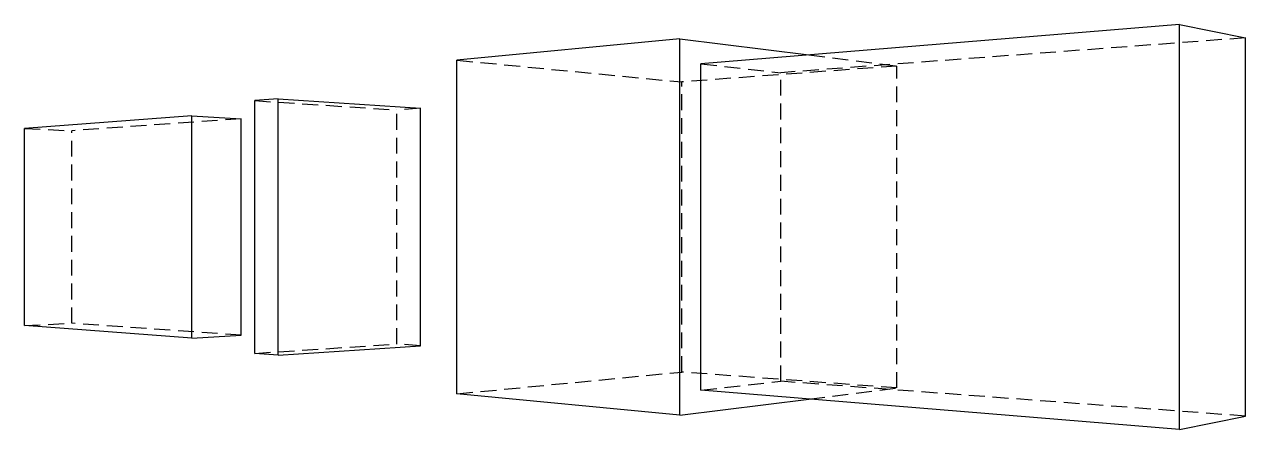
# Model space of a CAD drawing. Header units: millimetres. Extents: x -209 to 281, y -81 to 81.
import ezdxf

# ---------------------------------------------------------------- set-up
doc = ezdxf.new("R2010")
doc.units = ezdxf.units.MM
doc.linetypes.add('HIDDEN', pattern=[9.525, 6.35, -3.175])
doc.layers.add('hidden', color=7, linetype='HIDDEN')
doc.layers.add('visible', color=7, linetype='CONTINUOUS')

msp = doc.modelspace()

# ---------------------------------------------------------------- linework, layer by layer
at = {"layer": 'hidden'}
for p, q in [((280.65, 75.66), (94.44, 61.73)), ((105.75, 68.82), (140.98, 64.4)), ((-35.29, 66.75), (54.77, 58.03)), ((140.98, 64.4), (54.77, 58.03)), ((62.46, 65.26), (94.44, 61.73)), ((140.98, -64.4), (140.98, 64.4)), ((94.44, -61.73), (94.44, 61.73)), ((54.77, -58.03), (54.77, 58.03)), ((-116.26, 50.55), (-59.42, 46.82)), ((-49.91, 47.48), (-59.42, 46.82)), ((-59.42, -46.82), (-59.42, 46.82)), ((-208.55, 39.38), (-189.51, 38.51)), ((-121.68, 43.34), (-189.51, 38.51)), ((-189.51, -38.51), (-189.51, 38.51)), ((-208.55, -39.38), (-189.51, -38.51)), ((-121.68, -43.34), (-189.51, -38.51)), ((-116.26, -50.55), (-59.42, -46.82)), ((-49.91, -47.48), (-59.42, -46.82)), ((-35.29, -66.75), (54.77, -58.03)), ((140.98, -64.4), (54.77, -58.03)), ((62.46, -65.26), (94.44, -61.73)), ((280.65, -75.66), (94.44, -61.73)), ((105.75, -68.82), (140.98, -64.4))]:
    msp.add_line(p, q, dxfattribs=at)
at = {"layer": 'visible'}
for p, q in [((254.17, 81.03), (62.46, 65.26)), ((254.17, 81.03), (280.65, 75.66)), ((254.17, -81.03), (254.17, 81.03)), ((53.98, 75.32), (-35.29, 66.75)), ((53.98, 75.32), (105.75, 68.82)), ((53.98, -75.32), (53.98, 75.32)), ((280.65, -75.66), (280.65, 75.66)), ((-35.29, -66.75), (-35.29, 66.75)), ((62.46, -65.26), (62.46, 65.26)), ((-106.86, 51.33), (-116.26, 50.55)), ((-116.26, -50.55), (-116.26, 50.55)), ((-106.86, 51.33), (-49.91, 47.48)), ((-106.86, -51.33), (-106.86, 51.33)), ((-141.44, 44.44), (-208.55, 39.38)), ((-141.44, 44.44), (-121.68, 43.34)), ((-141.44, -44.44), (-141.44, 44.44)), ((-49.91, -47.48), (-49.91, 47.48)), ((-208.55, -39.38), (-208.55, 39.38)), ((-121.68, -43.34), (-121.68, 43.34)), ((-141.44, -44.44), (-208.55, -39.38)), ((-141.44, -44.44), (-121.68, -43.34)), ((-106.86, -51.33), (-49.91, -47.48)), ((-106.86, -51.33), (-116.26, -50.55)), ((53.98, -75.32), (-35.29, -66.75)), ((254.17, -81.03), (62.46, -65.26)), ((53.98, -75.32), (105.75, -68.82)), ((254.17, -81.03), (280.65, -75.66))]:
    msp.add_line(p, q, dxfattribs=at)

doc.saveas('drawing.dxf')
